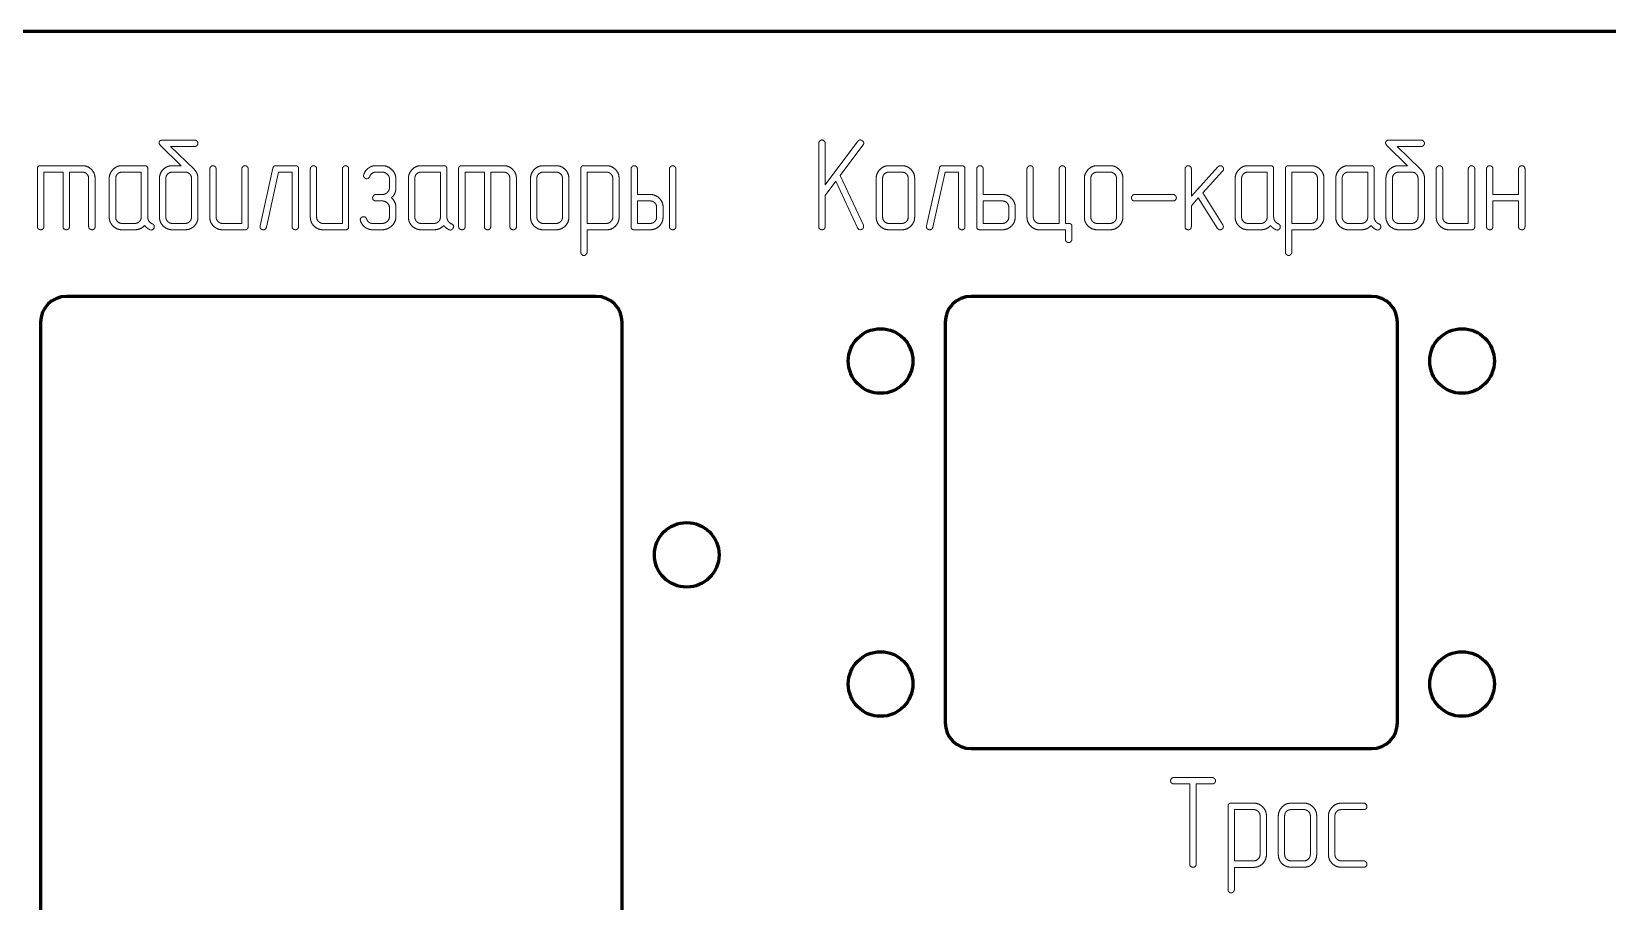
# Model space of a CAD drawing. Header units: millimetres. Extents: x 7 to 590, y 9 to 277.
# Drawn here: x 198.5 to 320.4, y 209.8 to 277.1 of the extents above; entities that cross this region are included whole.
import ezdxf

# ---------------------------------------------------------------- set-up
doc = ezdxf.new("R2010")
doc.units = ezdxf.units.MM
doc.linetypes.add('K5LT_BASIC', pattern=[0])
doc.linetypes.add('K5LT_THIN', pattern=[0])
doc.layers.add('Системный слой', color=7, linetype='Continuous')

msp = doc.modelspace()

# ---------------------------------------------------------------- linework, layer by layer
at = {"layer": 'Системный слой', "color": 150, "linetype": 'K5LT_BASIC', "lineweight": 60, "true_color": 0x0080ff}
for p, q in [((478.19, 277.13), (10.19, 277.13)), ((242.19, 256.63), (201.19, 256.63)), ((302.19, 256.63), (271.19, 256.63)), ((199.19, 254.63), (199.19, 163.63)), ((244.19, 163.63), (244.19, 254.63)), ((269.19, 254.63), (269.19, 223.63)), ((304.19, 223.63), (304.19, 254.63)), ((271.19, 221.63), (302.19, 221.63))]:
    msp.add_line(p, q, dxfattribs=at)
at = {"layer": 'Системный слой', "color": 7, "linetype": 'K5LT_THIN', "lineweight": 18}
for p, q in [((208.39, 268.41), (208.47, 268.31)), ((208.47, 268.31), (210.06, 266.75)), ((211.12, 268.73), (208.64, 268.73)), ((259.41, 268.49), (259.41, 262.04)), ((262.44, 268.64), (259.9, 265.27)), ((259.9, 265.27), (259.9, 268.49)), ((261.07, 265.99), (262.83, 268.34)), ((303.3, 268.41), (303.38, 268.31)), ((303.38, 268.31), (304.97, 266.75)), ((306.03, 268.73), (303.55, 268.73)), ((209.25, 268.24), (211.12, 268.24)), ((211.07, 266.47), (209.25, 268.24)), ((305.98, 266.47), (304.16, 268.24)), ((304.16, 268.24), (306.03, 268.24)), ((198.94, 266.5), (198.94, 262.04)), ((202.42, 266.75), (199.19, 266.75)), ((199.44, 266.25), (200.93, 266.25)), ((199.44, 262.04), (199.44, 266.25)), ((200.93, 266.25), (200.93, 262.04)), ((201.42, 262.04), (201.42, 266.25)), ((201.42, 266.25), (202.42, 266.25)), ((207.23, 266.75), (205.49, 266.75)), ((206.98, 266.25), (205.49, 266.25)), ((206.98, 262.78), (206.98, 266.25)), ((207.48, 262.78), (207.48, 266.5)), ((210.06, 266.75), (209.39, 266.75)), ((210.37, 266.25), (209.39, 266.25)), ((211.08, 266.46), (211.07, 266.47)), ((211.09, 266.45), (211.08, 266.46)), ((212.28, 266.5), (212.28, 262.78)), ((212.77, 262.78), (212.77, 266.5)), ((214.76, 266.5), (214.76, 262.28)), ((215.25, 262.04), (215.25, 266.5)), ((217.17, 266.56), (216.17, 262.09)), ((216.66, 261.98), (217.61, 266.25)), ((218.9, 266.75), (217.41, 266.75)), ((217.61, 266.25), (218.65, 266.25)), ((218.65, 266.25), (218.65, 262.04)), ((219.15, 262.04), (219.15, 266.5)), ((220.06, 266.5), (220.06, 262.78)), ((220.55, 262.78), (220.55, 266.5)), ((222.54, 266.5), (222.54, 262.28)), ((223.03, 262.04), (223.03, 266.5)), ((224.2, 266.07), (224.18, 265.98)), ((225.63, 266.75), (225.13, 266.75)), ((225.13, 266.25), (225.63, 266.25)), ((230.38, 266.75), (228.64, 266.75)), ((230.13, 266.25), (228.64, 266.25)), ((230.13, 262.78), (230.13, 266.25)), ((230.63, 262.78), (230.63, 266.5)), ((231.54, 266.5), (231.54, 262.04)), ((235.01, 266.75), (231.79, 266.75)), ((232.04, 266.25), (233.53, 266.25)), ((232.04, 262.04), (232.04, 266.25)), ((233.53, 266.25), (233.53, 262.04)), ((234.02, 266.25), (235.01, 266.25)), ((234.02, 262.04), (234.02, 266.25)), ((239.08, 266.75), (238.09, 266.75)), ((239.08, 266.25), (238.09, 266.25)), ((240.99, 266.5), (240.99, 260.05)), ((242.98, 266.75), (241.23, 266.75)), ((242.98, 266.25), (241.48, 266.25)), ((241.48, 266.25), (241.48, 262.28)), ((244.88, 266.5), (244.88, 262.04)), ((245.37, 264.52), (245.37, 266.5)), ((247.85, 266.5), (247.85, 262.04)), ((248.35, 262.04), (248.35, 266.5)), ((262.86, 262.14), (261.07, 265.99)), ((265.84, 266.75), (264.84, 266.75)), ((265.84, 266.25), (264.84, 266.25)), ((268.74, 266.56), (267.75, 262.09)), ((268.23, 261.98), (269.18, 266.25)), ((270.47, 266.75), (268.98, 266.75)), ((269.18, 266.25), (270.22, 266.25)), ((270.22, 266.25), (270.22, 262.04)), ((270.72, 262.04), (270.72, 266.5)), ((271.63, 266.5), (271.63, 262.04)), ((272.13, 264.52), (272.13, 266.5)), ((275.52, 266.5), (275.52, 262.78)), ((276.01, 262.78), (276.01, 266.5)), ((278.01, 266.5), (278.01, 262.28)), ((278.5, 262.28), (278.5, 266.5)), ((281.95, 266.75), (280.96, 266.75)), ((281.95, 266.25), (280.96, 266.25)), ((287.75, 266.5), (287.75, 262.04)), ((290.3, 266.66), (288.24, 264.39)), ((288.24, 264.39), (288.24, 266.5)), ((289.13, 264.64), (290.66, 266.32)), ((294.36, 266.75), (292.62, 266.75)), ((294.11, 266.25), (292.62, 266.25)), ((294.11, 262.78), (294.11, 266.25)), ((294.61, 262.78), (294.61, 266.5)), ((295.52, 266.5), (295.52, 260.05)), ((297.51, 266.75), (295.77, 266.75)), ((297.51, 266.25), (296.02, 266.25)), ((296.02, 266.25), (296.02, 262.28)), ((302.14, 266.75), (300.4, 266.75)), ((301.89, 266.25), (300.4, 266.25)), ((301.89, 262.78), (301.89, 266.25)), ((302.39, 262.78), (302.39, 266.5)), ((304.97, 266.75), (304.3, 266.75)), ((305.28, 266.25), (304.3, 266.25)), ((305.99, 266.46), (305.98, 266.47)), ((306, 266.45), (305.99, 266.46)), ((307.19, 266.5), (307.19, 262.78)), ((307.69, 262.78), (307.69, 266.5)), ((309.67, 266.5), (309.67, 262.28)), ((310.17, 262.04), (310.17, 266.5)), ((311.08, 266.5), (311.08, 262.04)), ((311.57, 264.52), (311.57, 266.5)), ((313.56, 266.5), (313.56, 264.52)), ((314.06, 262.04), (314.06, 266.5)), ((202.91, 265.76), (202.91, 262.04)), ((203.41, 262.04), (203.41, 265.76)), ((204.5, 265.76), (204.5, 262.78)), ((205, 265.76), (205, 262.78)), ((208.39, 265.76), (208.39, 262.78)), ((208.88, 265.76), (208.88, 262.78)), ((210.87, 262.78), (210.87, 265.76)), ((211.37, 262.78), (211.37, 265.76)), ((224.43, 265.74), (224.54, 265.77)), ((224.54, 265.77), (224.57, 265.78)), ((226.18, 265.76), (226.18, 265.01)), ((226.68, 265.01), (226.68, 265.76)), ((227.65, 265.76), (227.65, 262.78)), ((228.15, 265.76), (228.15, 262.78)), ((235.51, 265.76), (235.51, 262.04)), ((236.01, 262.04), (236.01, 265.76)), ((237.1, 265.76), (237.1, 262.78)), ((237.59, 265.76), (237.59, 262.78)), ((239.58, 262.78), (239.58, 265.76)), ((240.07, 262.78), (240.07, 265.76)), ((243.47, 262.78), (243.47, 265.76)), ((243.96, 262.78), (243.96, 265.76)), ((259.9, 264.44), (260.73, 265.54)), ((260.73, 265.54), (262.41, 261.93)), ((263.85, 265.76), (263.85, 262.78)), ((264.35, 265.76), (264.35, 262.78)), ((266.33, 262.78), (266.33, 265.76)), ((266.83, 262.78), (266.83, 265.76)), ((279.96, 265.76), (279.96, 262.78)), ((280.46, 265.76), (280.46, 262.78)), ((282.45, 262.78), (282.45, 265.76)), ((282.94, 262.78), (282.94, 265.76)), ((291.63, 265.76), (291.63, 262.78)), ((292.13, 265.76), (292.13, 262.78)), ((298, 262.78), (298, 265.76)), ((298.5, 262.78), (298.5, 265.76)), ((299.41, 265.76), (299.41, 262.78)), ((299.91, 265.76), (299.91, 262.78)), ((303.3, 265.76), (303.3, 262.78)), ((303.8, 265.76), (303.8, 262.78)), ((305.78, 262.78), (305.78, 265.76)), ((306.28, 262.78), (306.28, 265.76)), ((225.63, 264.52), (225.13, 264.52)), ((225.13, 264.02), (225.63, 264.02)), ((226.18, 263.53), (226.18, 262.78)), ((226.68, 262.78), (226.68, 263.53)), ((246.36, 264.52), (245.37, 264.52)), ((246.36, 264.02), (245.37, 264.02)), ((245.37, 264.02), (245.37, 262.28)), ((246.86, 262.78), (246.86, 263.53)), ((247.36, 262.78), (247.36, 263.53)), ((259.9, 262.04), (259.9, 264.44)), ((273.61, 264.52), (272.13, 264.52)), ((273.61, 264.02), (272.13, 264.02)), ((272.13, 264.02), (272.13, 262.28)), ((274.11, 262.78), (274.11, 263.53)), ((274.61, 262.78), (274.61, 263.53)), ((286.83, 264.52), (283.85, 264.52)), ((283.85, 264.02), (286.83, 264.02)), ((288.24, 263.65), (288.78, 264.25)), ((288.24, 262.04), (288.24, 263.65)), ((288.78, 264.25), (290.27, 261.9)), ((290.68, 262.17), (289.13, 264.64)), ((313.56, 264.52), (311.57, 264.52)), ((311.57, 262.04), (311.57, 264.02)), ((311.57, 264.02), (313.56, 264.02)), ((313.56, 264.02), (313.56, 262.04)), ((205.49, 262.28), (206.48, 262.28)), ((209.39, 262.28), (210.37, 262.28)), ((214.76, 262.28), (213.27, 262.28)), ((222.54, 262.28), (221.05, 262.28)), ((223.93, 262.56), (223.94, 262.47)), ((225.63, 262.28), (224.89, 262.28)), ((228.64, 262.28), (229.64, 262.28)), ((238.09, 262.28), (239.08, 262.28)), ((241.48, 262.28), (242.98, 262.28)), ((245.37, 262.28), (246.36, 262.28)), ((264.84, 262.28), (265.84, 262.28)), ((272.13, 262.28), (273.61, 262.28)), ((278.01, 262.28), (276.51, 262.28)), ((278.75, 262.28), (278.5, 262.28)), ((280.96, 262.28), (281.95, 262.28)), ((292.62, 262.28), (293.62, 262.28)), ((296.02, 262.28), (297.51, 262.28)), ((300.4, 262.28), (301.4, 262.28)), ((304.3, 262.28), (305.28, 262.28)), ((309.67, 262.28), (308.18, 262.28)), ((205.49, 261.79), (206.48, 261.79)), ((207.67, 261.79), (207.75, 261.77)), ((209.39, 261.79), (210.37, 261.79)), ((213.27, 261.79), (215.01, 261.79)), ((216.17, 262.09), (216.17, 262.03)), ((221.05, 261.79), (222.79, 261.79)), ((224.89, 261.79), (225.63, 261.79)), ((228.64, 261.79), (229.64, 261.79)), ((230.82, 261.79), (230.91, 261.77)), ((238.09, 261.79), (239.08, 261.79)), ((241.48, 260.05), (241.48, 261.78)), ((241.48, 261.78), (242.97, 261.78)), ((245.12, 261.79), (246.36, 261.79)), ((262.41, 261.93), (262.51, 261.82)), ((262.51, 261.82), (262.63, 261.79)), ((262.87, 262.08), (262.86, 262.14)), ((264.84, 261.79), (265.84, 261.79)), ((267.75, 262.09), (267.74, 262.03)), ((271.88, 261.79), (273.61, 261.79)), ((276.51, 261.78), (278.5, 261.78)), ((278.5, 261.78), (278.5, 261.04)), ((279, 261.04), (279, 262.03)), ((280.96, 261.79), (281.95, 261.79)), ((290.72, 262.03), (290.68, 262.17)), ((292.62, 261.79), (293.62, 261.79)), ((294.8, 261.79), (294.89, 261.77)), ((296.02, 261.78), (297.51, 261.78)), ((296.02, 260.05), (296.02, 261.78)), ((300.4, 261.79), (301.4, 261.79)), ((302.58, 261.79), (302.67, 261.77)), ((304.3, 261.79), (305.28, 261.79)), ((308.18, 261.79), (309.92, 261.79)), ((289.86, 219.39), (286.88, 219.39)), ((286.88, 218.9), (288.12, 218.9)), ((288.12, 218.9), (288.12, 212.69)), ((288.61, 212.69), (288.61, 218.9)), ((288.61, 218.9), (289.86, 218.9)), ((291.08, 217.16), (291.08, 210.71)), ((293.06, 217.41), (291.32, 217.41)), ((296.95, 217.41), (295.96, 217.41)), ((301.58, 217.41), (299.85, 217.41)), ((293.07, 216.91), (291.57, 216.91)), ((291.57, 216.91), (291.57, 212.94)), ((293.56, 213.44), (293.56, 216.42)), ((294.05, 213.44), (294.05, 216.42)), ((294.97, 216.42), (294.97, 213.44)), ((295.46, 216.42), (295.46, 213.44)), ((296.95, 216.91), (295.96, 216.91)), ((297.45, 213.44), (297.45, 216.42)), ((297.94, 213.44), (297.94, 216.42)), ((298.85, 216.42), (298.85, 213.44)), ((299.35, 213.44), (299.35, 216.42)), ((299.85, 216.91), (301.58, 216.91)), ((291.57, 212.94), (293.07, 212.94)), ((291.57, 212.44), (293.06, 212.44)), ((291.57, 210.71), (291.57, 212.44)), ((295.96, 212.94), (296.95, 212.94)), ((295.96, 212.45), (296.95, 212.45)), ((301.58, 212.94), (299.85, 212.94)), ((299.85, 212.45), (301.58, 212.45))]:
    msp.add_line(p, q, dxfattribs=at)
at = {"layer": 'Системный слой', "color": 150, "linetype": 'K5LT_BASIC', "lineweight": 60, "true_color": 0x0080ff}
for centre in [(264.19, 251.63), (309.19, 251.63), (249.19, 236.63), (264.19, 226.63), (309.19, 226.63)]:
    msp.add_circle(centre, 2.5, dxfattribs=at)
for centre, start, end in [((201.19, 254.63), 90, 180), ((242.19, 254.63), 0, 90), ((271.19, 254.63), 90, 180), ((302.19, 254.63), 0, 90), ((271.19, 223.63), 180, 270), ((302.19, 223.63), 270, 360)]:
    msp.add_arc(centre, 2, start, end, dxfattribs=at)
at = {"layer": 'Системный слой', "color": 7, "linetype": 'K5LT_THIN', "lineweight": 18}
for points in [[(208.43, 268.67), (208.36, 268.61), (208.36, 268.52)], [(208.36, 268.52), (208.36, 268.46), (208.39, 268.41)], [(208.64, 268.73), (208.5, 268.73), (208.43, 268.67)], [(211.29, 268.65), (211.21, 268.73), (211.12, 268.73)], [(211.12, 268.24), (211.24, 268.24), (211.3, 268.32)], [(211.37, 268.48), (211.37, 268.57), (211.29, 268.65)], [(211.3, 268.32), (211.37, 268.4), (211.37, 268.48)], [(259.48, 268.66), (259.41, 268.57), (259.41, 268.49)], [(259.65, 268.74), (259.55, 268.74), (259.48, 268.66)], [(259.82, 268.67), (259.74, 268.74), (259.65, 268.74)], [(259.9, 268.49), (259.9, 268.61), (259.82, 268.67)], [(262.63, 268.74), (262.51, 268.74), (262.44, 268.64)], [(262.8, 268.66), (262.72, 268.74), (262.63, 268.74)], [(262.89, 268.49), (262.89, 268.59), (262.8, 268.66)], [(262.83, 268.34), (262.89, 268.41), (262.89, 268.49)], [(303.34, 268.67), (303.27, 268.61), (303.27, 268.52)], [(303.27, 268.52), (303.27, 268.46), (303.3, 268.41)], [(303.55, 268.73), (303.42, 268.73), (303.34, 268.67)], [(306.2, 268.65), (306.12, 268.73), (306.03, 268.73)], [(306.03, 268.24), (306.15, 268.24), (306.21, 268.32)], [(306.28, 268.48), (306.28, 268.57), (306.2, 268.65)], [(306.21, 268.32), (306.28, 268.4), (306.28, 268.48)], [(199.19, 266.75), (198.94, 266.75), (198.94, 266.5)], [(203.12, 266.46), (202.83, 266.75), (202.42, 266.75)], [(202.42, 266.25), (202.63, 266.25), (202.77, 266.11)], [(202.77, 266.11), (202.91, 265.97), (202.91, 265.76)], [(203.41, 265.76), (203.41, 266.18), (203.12, 266.46)], [(204.78, 266.44), (204.5, 266.13), (204.5, 265.76)], [(205.49, 266.75), (205.07, 266.75), (204.78, 266.44)], [(205.14, 266.11), (205, 265.97), (205, 265.76)], [(205.49, 266.25), (205.28, 266.25), (205.14, 266.11)], [(207.48, 266.5), (207.48, 266.75), (207.23, 266.75)], [(208.68, 266.46), (208.39, 266.17), (208.39, 265.76)], [(209.39, 266.75), (208.97, 266.75), (208.68, 266.46)], [(209.03, 266.11), (208.88, 265.96), (208.88, 265.76)], [(209.39, 266.25), (209.18, 266.25), (209.03, 266.11)], [(210.73, 266.11), (210.58, 266.25), (210.37, 266.25)], [(210.87, 265.76), (210.87, 265.97), (210.73, 266.11)], [(211.37, 265.76), (211.37, 266.16), (211.09, 266.45)], [(212.35, 266.66), (212.28, 266.58), (212.28, 266.5)], [(212.53, 266.75), (212.43, 266.75), (212.35, 266.66)], [(212.69, 266.68), (212.62, 266.75), (212.53, 266.75)], [(212.77, 266.5), (212.77, 266.62), (212.69, 266.68)], [(214.83, 266.66), (214.76, 266.58), (214.76, 266.5)], [(215.01, 266.75), (214.91, 266.75), (214.83, 266.66)], [(215.18, 266.68), (215.1, 266.75), (215.01, 266.75)], [(215.25, 266.5), (215.25, 266.62), (215.18, 266.68)], [(217.41, 266.75), (217.21, 266.75), (217.17, 266.56)], [(219.15, 266.5), (219.15, 266.75), (218.9, 266.75)], [(220.13, 266.66), (220.06, 266.58), (220.06, 266.5)], [(220.31, 266.75), (220.21, 266.75), (220.13, 266.66)], [(220.47, 266.68), (220.39, 266.75), (220.31, 266.75)], [(220.55, 266.5), (220.55, 266.62), (220.47, 266.68)], [(222.61, 266.66), (222.54, 266.58), (222.54, 266.5)], [(222.79, 266.75), (222.69, 266.75), (222.61, 266.66)], [(222.95, 266.68), (222.88, 266.75), (222.79, 266.75)], [(223.03, 266.5), (223.03, 266.62), (222.95, 266.68)], [(224.18, 265.98), (224.18, 265.88), (224.26, 265.81)], [(224.56, 266.56), (224.3, 266.38), (224.2, 266.07)], [(225.13, 266.75), (224.81, 266.75), (224.56, 266.56)], [(224.57, 265.78), (224.65, 265.88), (224.66, 265.91)], [(224.66, 265.91), (224.71, 266.07), (224.85, 266.16)], [(224.85, 266.16), (224.98, 266.25), (225.13, 266.25)], [(226.36, 266.45), (226.05, 266.75), (225.63, 266.75)], [(225.63, 266.25), (225.84, 266.25), (226.01, 266.1)], [(226.01, 266.1), (226.18, 265.95), (226.18, 265.76)], [(226.68, 265.76), (226.68, 266.16), (226.36, 266.45)], [(227.93, 266.44), (227.65, 266.13), (227.65, 265.76)], [(228.64, 266.75), (228.22, 266.75), (227.93, 266.44)], [(228.29, 266.11), (228.15, 265.97), (228.15, 265.76)], [(228.64, 266.25), (228.43, 266.25), (228.29, 266.11)], [(230.63, 266.5), (230.63, 266.75), (230.38, 266.75)], [(231.79, 266.75), (231.54, 266.75), (231.54, 266.5)], [(235.72, 266.46), (235.43, 266.75), (235.01, 266.75)], [(235.01, 266.25), (235.22, 266.25), (235.37, 266.11)], [(235.37, 266.11), (235.51, 265.97), (235.51, 265.76)], [(236.01, 265.76), (236.01, 266.18), (235.72, 266.46)], [(237.38, 266.44), (237.1, 266.13), (237.1, 265.76)], [(238.09, 266.75), (237.66, 266.75), (237.38, 266.44)], [(237.74, 266.11), (237.59, 265.97), (237.59, 265.76)], [(238.09, 266.25), (237.88, 266.25), (237.74, 266.11)], [(239.78, 266.46), (239.49, 266.75), (239.08, 266.75)], [(239.43, 266.11), (239.29, 266.25), (239.08, 266.25)], [(239.58, 265.76), (239.58, 265.97), (239.43, 266.11)], [(240.07, 265.76), (240.07, 266.18), (239.78, 266.46)], [(241.23, 266.75), (240.99, 266.75), (240.99, 266.5)], [(243.67, 266.46), (243.38, 266.75), (242.98, 266.75)], [(243.32, 266.11), (243.18, 266.25), (242.98, 266.25)], [(243.47, 265.76), (243.47, 265.97), (243.32, 266.11)], [(243.96, 265.76), (243.96, 266.18), (243.67, 266.46)], [(244.95, 266.66), (244.88, 266.58), (244.88, 266.5)], [(245.12, 266.75), (245.02, 266.75), (244.95, 266.66)], [(245.29, 266.68), (245.21, 266.75), (245.12, 266.75)], [(245.37, 266.5), (245.37, 266.62), (245.29, 266.68)], [(247.93, 266.66), (247.85, 266.58), (247.85, 266.5)], [(248.1, 266.75), (248, 266.75), (247.93, 266.66)], [(248.27, 266.68), (248.19, 266.75), (248.1, 266.75)], [(248.35, 266.5), (248.35, 266.62), (248.27, 266.68)], [(264.13, 266.44), (263.85, 266.13), (263.85, 265.76)], [(264.84, 266.75), (264.42, 266.75), (264.13, 266.44)], [(264.49, 266.11), (264.35, 265.97), (264.35, 265.76)], [(264.84, 266.25), (264.63, 266.25), (264.49, 266.11)], [(266.54, 266.46), (266.25, 266.75), (265.84, 266.75)], [(266.19, 266.11), (266.04, 266.25), (265.84, 266.25)], [(266.33, 265.76), (266.33, 265.97), (266.19, 266.11)], [(266.83, 265.76), (266.83, 266.18), (266.54, 266.46)], [(268.98, 266.75), (268.78, 266.75), (268.74, 266.56)], [(270.72, 266.5), (270.72, 266.75), (270.47, 266.75)], [(271.7, 266.66), (271.63, 266.58), (271.63, 266.5)], [(271.88, 266.75), (271.78, 266.75), (271.7, 266.66)], [(272.05, 266.68), (271.97, 266.75), (271.88, 266.75)], [(272.13, 266.5), (272.13, 266.62), (272.05, 266.68)], [(275.59, 266.66), (275.52, 266.58), (275.52, 266.5)], [(275.77, 266.75), (275.67, 266.75), (275.59, 266.66)], [(275.94, 266.68), (275.86, 266.75), (275.77, 266.75)], [(276.01, 266.5), (276.01, 266.62), (275.94, 266.68)], [(278.08, 266.66), (278.01, 266.58), (278.01, 266.5)], [(278.25, 266.75), (278.16, 266.75), (278.08, 266.66)], [(278.42, 266.68), (278.34, 266.75), (278.25, 266.75)], [(278.5, 266.5), (278.5, 266.62), (278.42, 266.68)], [(280.25, 266.44), (279.96, 266.13), (279.96, 265.76)], [(280.96, 266.75), (280.53, 266.75), (280.25, 266.44)], [(280.6, 266.11), (280.46, 265.97), (280.46, 265.76)], [(280.96, 266.25), (280.75, 266.25), (280.6, 266.11)], [(282.65, 266.46), (282.36, 266.75), (281.95, 266.75)], [(282.3, 266.11), (282.16, 266.25), (281.95, 266.25)], [(282.45, 265.76), (282.45, 265.97), (282.3, 266.11)], [(282.94, 265.76), (282.94, 266.18), (282.65, 266.46)], [(287.82, 266.66), (287.75, 266.58), (287.75, 266.5)], [(288, 266.75), (287.9, 266.75), (287.82, 266.66)], [(288.16, 266.68), (288.08, 266.75), (288, 266.75)], [(288.24, 266.5), (288.24, 266.62), (288.16, 266.68)], [(290.48, 266.75), (290.38, 266.75), (290.3, 266.66)], [(290.65, 266.67), (290.57, 266.75), (290.48, 266.75)], [(290.73, 266.49), (290.73, 266.6), (290.65, 266.67)], [(290.66, 266.32), (290.73, 266.4), (290.73, 266.49)], [(291.92, 266.44), (291.63, 266.13), (291.63, 265.76)], [(292.62, 266.75), (292.2, 266.75), (291.92, 266.44)], [(292.27, 266.11), (292.13, 265.97), (292.13, 265.76)], [(292.62, 266.25), (292.42, 266.25), (292.27, 266.11)], [(294.61, 266.5), (294.61, 266.75), (294.36, 266.75)], [(295.77, 266.75), (295.52, 266.75), (295.52, 266.5)], [(298.21, 266.46), (297.91, 266.75), (297.51, 266.75)], [(297.86, 266.11), (297.71, 266.25), (297.51, 266.25)], [(298, 265.76), (298, 265.97), (297.86, 266.11)], [(298.5, 265.76), (298.5, 266.18), (298.21, 266.46)], [(299.69, 266.44), (299.41, 266.13), (299.41, 265.76)], [(300.4, 266.75), (299.98, 266.75), (299.69, 266.44)], [(300.05, 266.11), (299.91, 265.97), (299.91, 265.76)], [(300.4, 266.25), (300.19, 266.25), (300.05, 266.11)], [(302.39, 266.5), (302.39, 266.75), (302.14, 266.75)], [(303.59, 266.46), (303.3, 266.17), (303.3, 265.76)], [(304.3, 266.75), (303.88, 266.75), (303.59, 266.46)], [(303.94, 266.11), (303.8, 265.96), (303.8, 265.76)], [(304.3, 266.25), (304.09, 266.25), (303.94, 266.11)], [(305.64, 266.11), (305.5, 266.25), (305.28, 266.25)], [(305.78, 265.76), (305.78, 265.97), (305.64, 266.11)], [(306.28, 265.76), (306.28, 266.16), (306, 266.45)], [(307.26, 266.66), (307.19, 266.58), (307.19, 266.5)], [(307.44, 266.75), (307.34, 266.75), (307.26, 266.66)], [(307.61, 266.68), (307.53, 266.75), (307.44, 266.75)], [(307.69, 266.5), (307.69, 266.62), (307.61, 266.68)], [(309.75, 266.66), (309.67, 266.58), (309.67, 266.5)], [(309.92, 266.75), (309.82, 266.75), (309.75, 266.66)], [(310.09, 266.68), (310.01, 266.75), (309.92, 266.75)], [(310.17, 266.5), (310.17, 266.62), (310.09, 266.68)], [(311.15, 266.66), (311.08, 266.58), (311.08, 266.5)], [(311.33, 266.75), (311.23, 266.75), (311.15, 266.66)], [(311.5, 266.68), (311.42, 266.75), (311.33, 266.75)], [(311.57, 266.5), (311.57, 266.62), (311.5, 266.68)], [(313.63, 266.66), (313.56, 266.58), (313.56, 266.5)], [(313.81, 266.75), (313.71, 266.75), (313.63, 266.66)], [(313.98, 266.68), (313.9, 266.75), (313.81, 266.75)], [(314.06, 266.5), (314.06, 266.62), (313.98, 266.68)], [(224.26, 265.81), (224.33, 265.74), (224.43, 265.74)], [(226.01, 264.66), (225.84, 264.52), (225.63, 264.52)], [(226.18, 265.01), (226.18, 264.82), (226.01, 264.66)], [(226.59, 264.59), (226.68, 264.77), (226.68, 265.01)], [(224.95, 264.42), (224.88, 264.33), (224.88, 264.27)], [(224.88, 264.27), (224.88, 264.17), (224.95, 264.09)], [(225.13, 264.52), (225.01, 264.52), (224.95, 264.42)], [(224.95, 264.09), (225.02, 264.02), (225.13, 264.02)], [(225.63, 264.02), (225.84, 264.02), (226.01, 263.87)], [(226.01, 263.87), (226.18, 263.72), (226.18, 263.53)], [(226.34, 264.27), (226.53, 264.43), (226.59, 264.59)], [(226.68, 263.53), (226.68, 263.97), (226.34, 264.27)], [(247.07, 264.23), (246.78, 264.52), (246.36, 264.52)], [(246.72, 263.88), (246.57, 264.02), (246.36, 264.02)], [(246.86, 263.53), (246.86, 263.73), (246.72, 263.88)], [(247.36, 263.53), (247.36, 263.95), (247.07, 264.23)], [(274.32, 264.23), (274.03, 264.52), (273.61, 264.52)], [(273.97, 263.88), (273.82, 264.02), (273.61, 264.02)], [(274.11, 263.53), (274.11, 263.73), (273.97, 263.88)], [(274.61, 263.53), (274.61, 263.95), (274.32, 264.23)], [(283.67, 264.42), (283.61, 264.33), (283.61, 264.27)], [(283.61, 264.27), (283.61, 264.17), (283.67, 264.09)], [(283.85, 264.52), (283.73, 264.52), (283.67, 264.42)], [(283.67, 264.09), (283.74, 264.02), (283.85, 264.02)], [(287, 264.44), (286.92, 264.52), (286.83, 264.52)], [(286.83, 264.02), (286.95, 264.02), (287.01, 264.1)], [(287.08, 264.27), (287.08, 264.36), (287, 264.44)], [(287.01, 264.1), (287.08, 264.18), (287.08, 264.27)], [(204.5, 262.78), (204.5, 262.36), (204.79, 262.08)], [(205, 262.78), (205, 262.57), (205.14, 262.43)], [(205.14, 262.43), (205.28, 262.28), (205.49, 262.28)], [(206.48, 262.28), (206.69, 262.28), (206.84, 262.43)], [(206.84, 262.43), (206.98, 262.57), (206.98, 262.78)], [(207.57, 262.47), (207.48, 262.63), (207.48, 262.78)], [(207.81, 262.26), (207.64, 262.35), (207.57, 262.47)], [(207.99, 262.03), (207.99, 262.2), (207.81, 262.26)], [(208.39, 262.78), (208.39, 262.37), (208.68, 262.08)], [(208.88, 262.78), (208.88, 262.57), (209.03, 262.43)], [(209.03, 262.43), (209.17, 262.28), (209.39, 262.28)], [(210.37, 262.28), (210.58, 262.28), (210.73, 262.43)], [(210.73, 262.43), (210.87, 262.58), (210.87, 262.78)], [(211.08, 262.08), (211.37, 262.37), (211.37, 262.78)], [(212.28, 262.78), (212.28, 262.36), (212.57, 262.08)], [(212.92, 262.43), (212.77, 262.57), (212.77, 262.78)], [(213.27, 262.28), (213.06, 262.28), (212.92, 262.43)], [(220.06, 262.78), (220.06, 262.36), (220.35, 262.08)], [(220.7, 262.43), (220.55, 262.57), (220.55, 262.78)], [(221.05, 262.28), (220.84, 262.28), (220.7, 262.43)], [(224, 262.73), (223.93, 262.65), (223.93, 262.56)], [(223.94, 262.47), (224.08, 262.14), (224.33, 261.96)], [(224.19, 262.8), (224.08, 262.8), (224, 262.73)], [(224.41, 262.64), (224.35, 262.8), (224.19, 262.8)], [(224.59, 262.37), (224.45, 262.51), (224.41, 262.64)], [(224.89, 262.28), (224.72, 262.28), (224.59, 262.37)], [(226.01, 262.43), (225.84, 262.28), (225.63, 262.28)], [(226.18, 262.78), (226.18, 262.58), (226.01, 262.43)], [(226.36, 262.08), (226.68, 262.38), (226.68, 262.78)], [(227.65, 262.78), (227.65, 262.36), (227.94, 262.08)], [(228.15, 262.78), (228.15, 262.57), (228.29, 262.43)], [(228.29, 262.43), (228.43, 262.28), (228.64, 262.28)], [(229.64, 262.28), (229.84, 262.28), (229.99, 262.43)], [(229.99, 262.43), (230.13, 262.57), (230.13, 262.78)], [(230.72, 262.47), (230.63, 262.63), (230.63, 262.78)], [(230.96, 262.26), (230.79, 262.35), (230.72, 262.47)], [(231.14, 262.03), (231.14, 262.2), (230.96, 262.26)], [(237.1, 262.78), (237.1, 262.36), (237.38, 262.08)], [(237.59, 262.78), (237.59, 262.57), (237.74, 262.43)], [(237.74, 262.43), (237.88, 262.28), (238.09, 262.28)], [(239.08, 262.28), (239.29, 262.28), (239.43, 262.43)], [(239.43, 262.43), (239.58, 262.57), (239.58, 262.78)], [(239.79, 262.08), (240.07, 262.36), (240.07, 262.78)], [(242.98, 262.28), (243.17, 262.28), (243.32, 262.43)], [(243.32, 262.43), (243.47, 262.58), (243.47, 262.78)], [(243.68, 262.08), (243.96, 262.37), (243.96, 262.78)], [(246.36, 262.28), (246.57, 262.28), (246.72, 262.43)], [(246.72, 262.43), (246.86, 262.57), (246.86, 262.78)], [(247.07, 262.08), (247.36, 262.36), (247.36, 262.78)], [(263.85, 262.78), (263.85, 262.36), (264.14, 262.08)], [(264.35, 262.78), (264.35, 262.57), (264.49, 262.43)], [(264.49, 262.43), (264.63, 262.28), (264.84, 262.28)], [(265.84, 262.28), (266.04, 262.28), (266.19, 262.43)], [(266.19, 262.43), (266.33, 262.57), (266.33, 262.78)], [(266.54, 262.08), (266.83, 262.36), (266.83, 262.78)], [(273.61, 262.28), (273.82, 262.28), (273.97, 262.43)], [(273.97, 262.43), (274.11, 262.57), (274.11, 262.78)], [(274.32, 262.08), (274.61, 262.36), (274.61, 262.78)], [(275.52, 262.78), (275.52, 262.36), (275.81, 262.07)], [(276.16, 262.42), (276.01, 262.57), (276.01, 262.78)], [(276.51, 262.28), (276.3, 262.28), (276.16, 262.42)], [(279, 262.03), (279, 262.28), (278.75, 262.28)], [(279.96, 262.78), (279.96, 262.36), (280.25, 262.08)], [(280.46, 262.78), (280.46, 262.57), (280.6, 262.43)], [(280.6, 262.43), (280.75, 262.28), (280.96, 262.28)], [(281.95, 262.28), (282.16, 262.28), (282.3, 262.43)], [(282.3, 262.43), (282.45, 262.57), (282.45, 262.78)], [(282.65, 262.08), (282.94, 262.36), (282.94, 262.78)], [(291.63, 262.78), (291.63, 262.36), (291.92, 262.08)], [(292.13, 262.78), (292.13, 262.57), (292.27, 262.43)], [(292.27, 262.43), (292.42, 262.28), (292.62, 262.28)], [(293.62, 262.28), (293.83, 262.28), (293.97, 262.43)], [(293.97, 262.43), (294.11, 262.57), (294.11, 262.78)], [(294.7, 262.47), (294.61, 262.63), (294.61, 262.78)], [(294.95, 262.26), (294.77, 262.35), (294.7, 262.47)], [(295.12, 262.03), (295.12, 262.2), (294.95, 262.26)], [(297.51, 262.28), (297.7, 262.28), (297.85, 262.43)], [(297.85, 262.43), (298, 262.58), (298, 262.78)], [(298.21, 262.08), (298.5, 262.37), (298.5, 262.78)], [(299.41, 262.78), (299.41, 262.36), (299.7, 262.08)], [(299.91, 262.78), (299.91, 262.57), (300.05, 262.43)], [(300.05, 262.43), (300.19, 262.28), (300.4, 262.28)], [(301.4, 262.28), (301.6, 262.28), (301.75, 262.43)], [(301.75, 262.43), (301.89, 262.57), (301.89, 262.78)], [(302.48, 262.47), (302.39, 262.63), (302.39, 262.78)], [(302.72, 262.26), (302.55, 262.35), (302.48, 262.47)], [(302.9, 262.03), (302.9, 262.2), (302.72, 262.26)], [(303.3, 262.78), (303.3, 262.37), (303.59, 262.08)], [(303.8, 262.78), (303.8, 262.57), (303.94, 262.43)], [(303.94, 262.43), (304.08, 262.28), (304.3, 262.28)], [(305.28, 262.28), (305.49, 262.28), (305.64, 262.43)], [(305.64, 262.43), (305.78, 262.58), (305.78, 262.78)], [(305.99, 262.08), (306.28, 262.37), (306.28, 262.78)], [(307.19, 262.78), (307.19, 262.36), (307.48, 262.08)], [(307.83, 262.43), (307.69, 262.57), (307.69, 262.78)], [(308.18, 262.28), (307.97, 262.28), (307.83, 262.43)], [(198.94, 262.04), (198.94, 261.91), (199.02, 261.85)], [(199.02, 261.85), (199.15, 261.79), (199.19, 261.79)], [(199.19, 261.79), (199.3, 261.79), (199.37, 261.85)], [(199.37, 261.85), (199.44, 261.92), (199.44, 262.04)], [(200.93, 262.04), (200.93, 261.91), (201, 261.85)], [(201, 261.85), (201.13, 261.79), (201.18, 261.79)], [(201.18, 261.79), (201.29, 261.79), (201.36, 261.85)], [(201.36, 261.85), (201.42, 261.92), (201.42, 262.04)], [(202.91, 262.04), (202.91, 261.91), (202.99, 261.85)], [(202.99, 261.85), (203.12, 261.79), (203.16, 261.79)], [(203.16, 261.79), (203.27, 261.79), (203.34, 261.85)], [(203.34, 261.85), (203.41, 261.92), (203.41, 262.04)], [(204.79, 262.08), (205.08, 261.79), (205.49, 261.79)], [(206.48, 261.79), (206.94, 261.79), (207.23, 262.12)], [(207.23, 262.12), (207.38, 261.95), (207.43, 261.93)], [(207.43, 261.93), (207.56, 261.82), (207.67, 261.79)], [(207.75, 261.77), (207.86, 261.77), (207.92, 261.85)], [(207.92, 261.85), (207.99, 261.92), (207.99, 262.03)], [(208.68, 262.08), (208.98, 261.79), (209.39, 261.79)], [(210.37, 261.79), (210.8, 261.79), (211.08, 262.08)], [(212.57, 262.08), (212.85, 261.79), (213.27, 261.79)], [(215.01, 261.79), (215.25, 261.79), (215.25, 262.04)], [(216.17, 262.03), (216.17, 261.92), (216.25, 261.85)], [(216.25, 261.85), (216.32, 261.79), (216.43, 261.79)], [(216.43, 261.79), (216.62, 261.79), (216.66, 261.98)], [(218.65, 262.04), (218.65, 261.91), (218.73, 261.85)], [(218.73, 261.85), (218.85, 261.79), (218.9, 261.79)], [(218.9, 261.79), (219.01, 261.79), (219.08, 261.85)], [(219.08, 261.85), (219.15, 261.92), (219.15, 262.04)], [(220.35, 262.08), (220.63, 261.79), (221.05, 261.79)], [(222.79, 261.79), (223.03, 261.79), (223.03, 262.04)], [(224.33, 261.96), (224.59, 261.79), (224.89, 261.79)], [(225.63, 261.79), (225.79, 261.79), (226.03, 261.87)], [(226.03, 261.87), (226.25, 261.98), (226.36, 262.08)], [(227.94, 262.08), (228.23, 261.79), (228.64, 261.79)], [(229.64, 261.79), (230.09, 261.79), (230.38, 262.12)], [(230.38, 262.12), (230.53, 261.95), (230.58, 261.93)], [(230.58, 261.93), (230.71, 261.82), (230.82, 261.79)], [(230.91, 261.77), (231.01, 261.77), (231.07, 261.85)], [(231.07, 261.85), (231.14, 261.92), (231.14, 262.03)], [(231.54, 262.04), (231.54, 261.91), (231.61, 261.85)], [(231.61, 261.85), (231.74, 261.79), (231.79, 261.79)], [(231.79, 261.79), (231.9, 261.79), (231.97, 261.85)], [(231.97, 261.85), (232.04, 261.92), (232.04, 262.04)], [(233.53, 262.04), (233.53, 261.91), (233.6, 261.85)], [(233.6, 261.85), (233.73, 261.79), (233.77, 261.79)], [(233.77, 261.79), (233.88, 261.79), (233.95, 261.85)], [(233.95, 261.85), (234.02, 261.92), (234.02, 262.04)], [(235.51, 262.04), (235.51, 261.91), (235.59, 261.85)], [(235.59, 261.85), (235.71, 261.79), (235.76, 261.79)], [(235.76, 261.79), (235.87, 261.79), (235.94, 261.85)], [(235.94, 261.85), (236.01, 261.92), (236.01, 262.04)], [(237.38, 262.08), (237.67, 261.79), (238.09, 261.79)], [(239.08, 261.79), (239.5, 261.79), (239.79, 262.08)], [(242.97, 261.78), (243.39, 261.78), (243.68, 262.08)], [(244.88, 262.04), (244.88, 261.79), (245.12, 261.79)], [(246.36, 261.79), (246.78, 261.79), (247.07, 262.08)], [(247.85, 262.04), (247.85, 261.91), (247.93, 261.85)], [(247.93, 261.85), (248.06, 261.79), (248.1, 261.79)], [(248.1, 261.79), (248.21, 261.79), (248.28, 261.85)], [(248.28, 261.85), (248.35, 261.92), (248.35, 262.04)], [(259.41, 262.04), (259.41, 261.91), (259.48, 261.85)], [(259.48, 261.85), (259.61, 261.79), (259.65, 261.79)], [(259.65, 261.79), (259.76, 261.79), (259.83, 261.85)], [(259.83, 261.85), (259.9, 261.92), (259.9, 262.04)], [(262.63, 261.79), (262.73, 261.79), (262.8, 261.86)], [(262.8, 261.86), (262.88, 261.94), (262.88, 262.03)], [(262.88, 262.03), (262.87, 262.04), (262.87, 262.08)], [(264.14, 262.08), (264.43, 261.79), (264.84, 261.79)], [(265.84, 261.79), (266.25, 261.79), (266.54, 262.08)], [(267.74, 262.03), (267.74, 261.92), (267.82, 261.85)], [(267.82, 261.85), (267.9, 261.79), (268, 261.79)], [(268, 261.79), (268.19, 261.79), (268.23, 261.98)], [(270.22, 262.04), (270.22, 261.91), (270.3, 261.85)], [(270.3, 261.85), (270.43, 261.79), (270.47, 261.79)], [(270.47, 261.79), (270.58, 261.79), (270.65, 261.85)], [(270.65, 261.85), (270.72, 261.92), (270.72, 262.04)], [(271.63, 262.04), (271.63, 261.79), (271.88, 261.79)], [(273.61, 261.79), (274.03, 261.79), (274.32, 262.08)], [(275.81, 262.07), (276.1, 261.78), (276.51, 261.78)], [(278.5, 261.04), (278.5, 260.92), (278.58, 260.86)], [(278.92, 260.88), (279, 260.95), (279, 261.04)], [(280.25, 262.08), (280.54, 261.79), (280.96, 261.79)], [(281.95, 261.79), (282.37, 261.79), (282.65, 262.08)], [(287.75, 262.04), (287.75, 261.91), (287.82, 261.85)], [(287.82, 261.85), (287.95, 261.79), (288, 261.79)], [(288, 261.79), (288.1, 261.79), (288.17, 261.85)], [(288.17, 261.85), (288.24, 261.92), (288.24, 262.04)], [(290.27, 261.9), (290.31, 261.84), (290.36, 261.81)], [(290.36, 261.81), (290.4, 261.79), (290.47, 261.79)], [(290.47, 261.79), (290.57, 261.79), (290.64, 261.86)], [(290.64, 261.86), (290.72, 261.94), (290.72, 262.03)], [(291.92, 262.08), (292.21, 261.79), (292.62, 261.79)], [(293.62, 261.79), (294.07, 261.79), (294.36, 262.12)], [(294.36, 262.12), (294.51, 261.95), (294.56, 261.93)], [(294.56, 261.93), (294.69, 261.82), (294.8, 261.79)], [(294.89, 261.77), (295, 261.77), (295.06, 261.85)], [(295.06, 261.85), (295.12, 261.92), (295.12, 262.03)], [(297.51, 261.78), (297.93, 261.78), (298.21, 262.08)], [(299.7, 262.08), (299.99, 261.79), (300.4, 261.79)], [(301.4, 261.79), (301.85, 261.79), (302.14, 262.12)], [(302.14, 262.12), (302.29, 261.95), (302.34, 261.93)], [(302.34, 261.93), (302.47, 261.82), (302.58, 261.79)], [(302.67, 261.77), (302.77, 261.77), (302.83, 261.85)], [(302.83, 261.85), (302.9, 261.92), (302.9, 262.03)], [(303.59, 262.08), (303.89, 261.79), (304.3, 261.79)], [(305.28, 261.79), (305.71, 261.79), (305.99, 262.08)], [(307.48, 262.08), (307.77, 261.79), (308.18, 261.79)], [(309.92, 261.79), (310.17, 261.79), (310.17, 262.04)], [(311.08, 262.04), (311.08, 261.91), (311.15, 261.85)], [(311.15, 261.85), (311.28, 261.79), (311.33, 261.79)], [(311.33, 261.79), (311.44, 261.79), (311.51, 261.85)], [(311.51, 261.85), (311.57, 261.92), (311.57, 262.04)], [(313.56, 262.04), (313.56, 261.91), (313.63, 261.85)], [(313.63, 261.85), (313.76, 261.79), (313.81, 261.79)], [(313.81, 261.79), (313.92, 261.79), (313.99, 261.85)], [(313.99, 261.85), (314.06, 261.92), (314.06, 262.04)], [(240.99, 260.05), (240.99, 259.93), (241.07, 259.87)], [(241.07, 259.87), (241.14, 259.8), (241.23, 259.8)], [(241.23, 259.8), (241.32, 259.8), (241.4, 259.88)], [(241.4, 259.88), (241.48, 259.96), (241.48, 260.05)], [(278.58, 260.86), (278.66, 260.8), (278.75, 260.8)], [(278.75, 260.8), (278.84, 260.8), (278.92, 260.88)], [(295.52, 260.05), (295.52, 259.93), (295.6, 259.87)], [(295.6, 259.87), (295.68, 259.8), (295.77, 259.8)], [(295.77, 259.8), (295.86, 259.8), (295.94, 259.88)], [(295.94, 259.88), (296.02, 259.96), (296.02, 260.05)], [(286.69, 219.3), (286.63, 219.2), (286.63, 219.14)], [(286.63, 219.14), (286.63, 219.05), (286.7, 218.97)], [(286.88, 219.39), (286.75, 219.39), (286.69, 219.3)], [(286.7, 218.97), (286.76, 218.9), (286.88, 218.9)], [(290.03, 219.31), (289.95, 219.39), (289.86, 219.39)], [(289.86, 218.9), (289.98, 218.9), (290.04, 218.98)], [(290.11, 219.14), (290.11, 219.23), (290.03, 219.31)], [(290.04, 218.98), (290.11, 219.06), (290.11, 219.14)], [(291.32, 217.41), (291.08, 217.41), (291.08, 217.16)], [(293.76, 217.12), (293.47, 217.41), (293.06, 217.41)], [(294.05, 216.42), (294.05, 216.84), (293.76, 217.12)], [(295.25, 217.1), (294.97, 216.79), (294.97, 216.42)], [(295.96, 217.41), (295.53, 217.41), (295.25, 217.1)], [(297.65, 217.12), (297.36, 217.41), (296.95, 217.41)], [(297.94, 216.42), (297.94, 216.84), (297.65, 217.12)], [(299.14, 217.1), (298.85, 216.79), (298.85, 216.42)], [(299.85, 217.41), (299.42, 217.41), (299.14, 217.1)], [(301.75, 217.33), (301.67, 217.41), (301.58, 217.41)], [(301.83, 217.16), (301.83, 217.25), (301.75, 217.33)], [(301.77, 216.99), (301.83, 217.07), (301.83, 217.16)], [(293.41, 216.77), (293.27, 216.91), (293.07, 216.91)], [(293.56, 216.42), (293.56, 216.63), (293.41, 216.77)], [(295.6, 216.77), (295.46, 216.63), (295.46, 216.42)], [(295.96, 216.91), (295.75, 216.91), (295.6, 216.77)], [(297.3, 216.77), (297.16, 216.91), (296.95, 216.91)], [(297.45, 216.42), (297.45, 216.63), (297.3, 216.77)], [(299.35, 216.42), (299.35, 216.63), (299.49, 216.77)], [(299.49, 216.77), (299.64, 216.91), (299.85, 216.91)], [(301.58, 216.91), (301.7, 216.91), (301.77, 216.99)], [(293.41, 213.09), (293.56, 213.24), (293.56, 213.44)], [(293.77, 212.74), (294.05, 213.03), (294.05, 213.44)], [(294.97, 213.44), (294.97, 213.02), (295.25, 212.74)], [(295.46, 213.44), (295.46, 213.23), (295.6, 213.09)], [(297.3, 213.09), (297.45, 213.23), (297.45, 213.44)], [(297.65, 212.74), (297.94, 213.02), (297.94, 213.44)], [(298.85, 213.44), (298.85, 213.02), (299.14, 212.74)], [(299.49, 213.09), (299.35, 213.23), (299.35, 213.44)], [(288.12, 212.69), (288.12, 212.57), (288.19, 212.51)], [(288.19, 212.51), (288.32, 212.45), (288.37, 212.45)], [(288.37, 212.45), (288.48, 212.45), (288.54, 212.51)], [(288.54, 212.51), (288.61, 212.58), (288.61, 212.69)], [(293.06, 212.44), (293.48, 212.44), (293.77, 212.74)], [(293.07, 212.94), (293.26, 212.94), (293.41, 213.09)], [(295.25, 212.74), (295.54, 212.45), (295.96, 212.45)], [(295.6, 213.09), (295.75, 212.94), (295.96, 212.94)], [(296.95, 212.94), (297.16, 212.94), (297.3, 213.09)], [(296.95, 212.45), (297.37, 212.45), (297.65, 212.74)], [(299.14, 212.74), (299.43, 212.45), (299.85, 212.45)], [(299.85, 212.94), (299.64, 212.94), (299.49, 213.09)], [(301.75, 212.86), (301.67, 212.94), (301.58, 212.94)], [(301.58, 212.45), (301.7, 212.45), (301.77, 212.53)], [(301.83, 212.69), (301.83, 212.78), (301.75, 212.86)], [(301.77, 212.53), (301.83, 212.61), (301.83, 212.69)], [(291.08, 210.71), (291.08, 210.59), (291.16, 210.53)], [(291.16, 210.53), (291.23, 210.46), (291.32, 210.46)], [(291.32, 210.46), (291.41, 210.46), (291.49, 210.54)], [(291.49, 210.54), (291.57, 210.62), (291.57, 210.71)]]:
    msp.add_open_spline(points, degree=2, dxfattribs=at)

doc.saveas('drawing.dxf')
